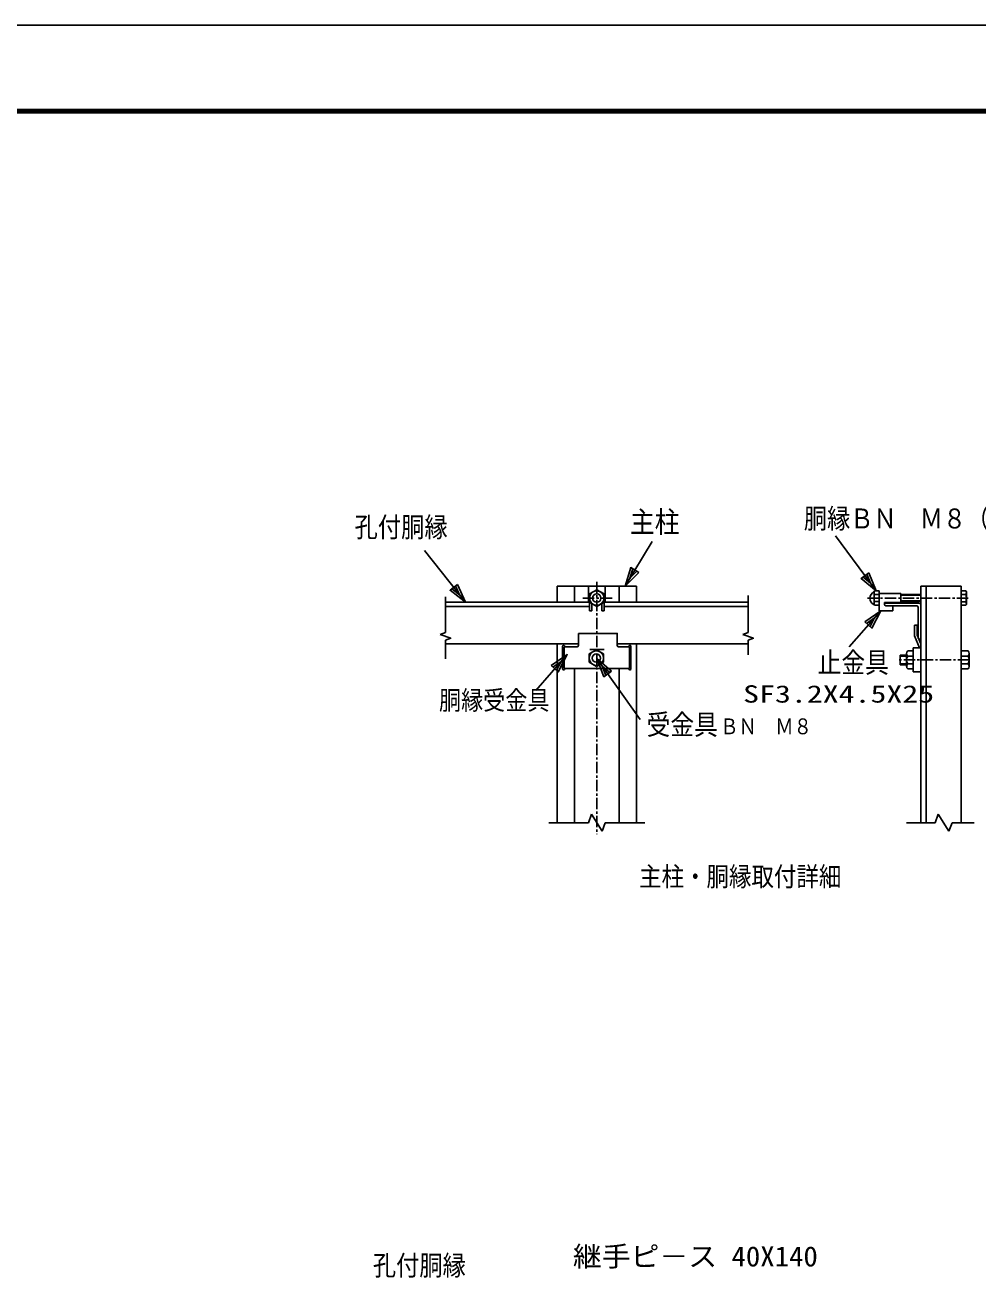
# Model space of a CAD drawing. Units: millimetres, scale not verified. Extents: x -4455 to 4455, y -3150 to 3150.
# Drawn here: x 382 to 2497, y 368 to 3150 of the extents above; entities that cross this region are included whole.
import ezdxf
from ezdxf.enums import TextEntityAlignment as Align

# ---------------------------------------------------------------- set-up
doc = ezdxf.new("R2010")
doc.units = ezdxf.units.MM
doc.header["$LTSCALE"] = 20
doc.linetypes.add('USER2', pattern=[2, 1.25, -0.25, 0.25, -0.25])
for name, color, linetype, lineweight in [('0-0_1', 7, 'Continuous', 25), ('0-1_2', 7, 'Continuous', 25), ('0-2_0', 4, 'Continuous', 25), ('0-4_EXTCNT-LMEC0', 4, 'Continuous', 25), ('0-6_WAKU', 7, 'Continuous', 25)]:
    doc.layers.add(name, color=color, linetype=linetype, lineweight=lineweight)
doc.styles.add('ＭＳ ゴシック', font='')
doc.styles.get('ＭＳ ゴシック').set_extended_font_data('MS Gothic')

# ---------------------------------------------------------------- blocks, each defined once
blk = doc.blocks.new('C12')
at = {"layer": '0-0_1', "color": 4}
blk.add_line((116624.1, 104388.2), (114811.1, 106684), dxfattribs=at)
blk.add_lwpolyline([(116268.3, 105177.6), (116624.1, 104388.2), (115938.7, 104917.3)], close=True, dxfattribs=at)
blk.add_lwpolyline([(116185.9, 105112.5), (116363.8, 104717.8), (116021.1, 104982.3)], dxfattribs=at)
blk = doc.blocks.new('C13')
at = {"layer": '0-0_1', "color": 4}
blk.add_line((123707.5, 105095.7), (124907.8, 107079.9), dxfattribs=at)
blk.add_lwpolyline([(124322, 105705.7), (123707.5, 105095.7), (123962.6, 105923.1)], close=True, dxfattribs=at)
blk.add_lwpolyline([(124232.1, 105760.1), (123924.9, 105455.1), (124052.5, 105868.8)], dxfattribs=at)
blk = doc.blocks.new('C14')
at = {"layer": '0-0_1', "color": 4}
blk.add_line((135061, 104010.5), (133661.3, 102411.8), dxfattribs=at)
blk.add_lwpolyline([(134349.7, 103516.8), (135061, 104010.5), (134665.7, 103240.2)], close=True, dxfattribs=at)
blk.add_lwpolyline([(134428.7, 103447.7), (134784.4, 103694.5), (134586.7, 103309.3)], dxfattribs=at)
blk = doc.blocks.new('C15')
at = {"layer": '0-0_1', "color": 4}
blk.add_line((134851.1, 104894.6), (133050.8, 107334.7), dxfattribs=at)
blk.add_lwpolyline([(134521.3, 105695.2), (134851.1, 104894.6), (134183.4, 105445.9)], close=True, dxfattribs=at)
blk.add_lwpolyline([(134436.8, 105632.9), (134601.7, 105232.6), (134267.9, 105508.2)], dxfattribs=at)

msp = doc.modelspace()

# ---------------------------------------------------------------- linework, layer by layer
at = {"layer": '0-0_1'}
for p, q in [((1739.31, 1903.75), (1563.23, 1903.75)), ((1563.23, 1903.75), (1563.23, 1868.37)), ((1601.8, 1903.75), (1601.8, 1868.37)), ((1632.65, 1868.37), (1632.65, 1903.75)), ((1669.89, 1868.37), (1669.89, 1903.75)), ((1700.75, 1903.75), (1700.75, 1868.37)), ((1739.31, 1903.75), (1739.31, 1868.37)), ((2460.31, 1903.75), (2370.31, 1903.75)), ((2370.31, 1903.75), (2370.31, 1378.75)), ((2382.31, 1903.75), (2382.31, 1378.75)), ((2460.31, 1903.75), (2460.31, 1378.75)), ((1635.14, 1868.37), (1315.32, 1868.37)), ((1635.14, 1886.88), (1635.14, 1849.49)), ((1635.14, 1868.26), (1651.27, 1858.94)), ((1640.14, 1865.37), (1640.14, 1849.49)), ((1651.27, 1858.94), (1667.4, 1868.26)), ((1662.4, 1849.49), (1662.4, 1865.37)), ((1667.4, 1849.49), (1667.4, 1886.88)), ((1987.23, 1868.37), (1667.4, 1868.37)), ((2326.1, 1887.67), (2277.88, 1887.67)), ((2289.94, 1863.55), (2289.94, 1867.57)), ((2326.1, 1867.57), (2289.94, 1867.57)), ((2366.29, 1866.57), (2289.94, 1866.57)), ((2326.1, 1887.67), (2326.1, 1867.57)), ((1635.14, 1858.59), (1315.32, 1858.59)), ((1640.14, 1849.49), (1635.14, 1849.49)), ((1667.4, 1849.49), (1662.4, 1849.49)), ((1987.23, 1858.59), (1667.4, 1858.59)), ((2361.27, 1860.54), (2292.95, 1860.54)), ((2308.02, 1849.49), (2308.02, 1860.54)), ((2364.28, 1857.53), (2364.28, 1789.21)), ((2356.25, 1817.34), (2356.24, 1794.02)), ((2362.27, 1817.34), (2356.24, 1817.34)), ((2362.27, 1817.34), (2362.27, 1795.24)), ((2356.24, 1794.02), (2367.7, 1766.8)), ((2362.27, 1795.23), (2370.31, 1776.13)), ((2370.31, 1786.2), (2367.3, 1786.2)), ((1610.37, 1775.79), (1315.31, 1775.79)), ((1563.23, 1775.79), (1563.23, 1378.75)), ((1650.32, 1762.81), (1634.19, 1753.5)), ((1666.45, 1753.5), (1650.32, 1762.81)), ((1987.23, 1775.79), (1696.79, 1775.79)), ((1739.31, 1775.79), (1739.31, 1378.75)), ((2339.02, 1754.47), (2339.02, 1725.8)), ((2353.69, 1760.14), (2341.42, 1760.14)), ((2353.69, 1766.8), (2353.69, 1713.47)), ((2370.31, 1766.8), (2353.69, 1766.8)), ((2475.28, 1760.14), (2460.35, 1760.14)), ((2477.68, 1754.48), (2477.68, 1725.79)), ((1634.19, 1734.87), (1650.32, 1725.56)), ((1650.32, 1725.56), (1666.45, 1734.87)), ((2339.02, 1750.8), (2324.35, 1750.8)), ((2324.35, 1750.8), (2324.35, 1729.47)), ((2339.02, 1729.47), (2324.35, 1729.47)), ((2353.69, 1748.8), (2341.42, 1748.8)), ((2353.69, 1731.47), (2341.42, 1731.47)), ((2475.26, 1748.8), (2460.35, 1748.8)), ((2475.28, 1731.47), (2460.35, 1731.47)), ((1601.8, 1721.06), (1601.8, 1378.75)), ((1700.75, 1721.06), (1700.75, 1378.75)), ((2353.69, 1720.14), (2341.42, 1720.14)), ((2370.31, 1713.47), (2353.69, 1713.47)), ((2475.32, 1720.14), (2460.35, 1720.14))]:
    msp.add_line(p, q, dxfattribs=at)
at = {"layer": '0-0_1', "color": 4, "linetype": 'USER2'}
for p, q in [((1651.27, 1913.69), (1651.27, 1353.29)), ((1685.51, 1877.57), (1617.56, 1877.57)), ((2475.69, 1877.62), (2252.43, 1877.62)), ((2477.68, 1740.14), (2321.38, 1740.14))]:
    msp.add_line(p, q, dxfattribs=at)
at = {"layer": '0-0_1', "color": 4}
for p, q in [((1315.32, 1880.54), (1315.31, 1816.44)), ((1987.23, 1883.41), (1987.23, 1812.43)), ((1303.57, 1796.9), (1315.31, 1801.17)), ((1975.48, 1796.9), (1987.23, 1801.17)), ((1987.23, 1808.16), (1987.23, 1801.17)), ((1987.23, 1784.07), (1987.23, 1751.81)), ((1651.27, 1743.13), (1747.61, 1607.84)), ((2339.02, 1748.67), (2324.35, 1748.67)), ((2339.02, 1731.6), (2324.35, 1731.6)), ((1632.65, 1378.75), (1639.43, 1397.37)), ((1663.12, 1360.13), (1639.43, 1397.37)), ((2402.42, 1378.75), (2409.2, 1397.37)), ((2432.89, 1360.13), (2409.2, 1397.37)), ((1632.65, 1378.75), (1544.61, 1378.75)), ((1663.12, 1360.13), (1669.89, 1378.75)), ((1757.93, 1378.75), (1669.89, 1378.75)), ((2402.42, 1378.75), (2338.44, 1378.75)), ((2432.89, 1360.13), (2439.67, 1378.75)), ((2489, 1378.75), (2439.67, 1378.75))]:
    msp.add_line(p, q, dxfattribs=at)
at = {"layer": '0-0_1'}
for points in [[(1667.4, 1886.88), (1651.27, 1896.19), (1635.14, 1886.88)], [(2277.88, 1861.55), (2277.88, 1849.49), (2308.02, 1849.49)]]:
    msp.add_lwpolyline(points, dxfattribs=at)
at = {"layer": '0-0_1', "color": 4}
for points in [[(1303.57, 1796.9), (1327.06, 1788.35), (1315.31, 1784.07)], [(1975.48, 1796.9), (1998.97, 1788.35), (1987.23, 1784.07)], [(1679.89, 1711.94), (1663.44, 1726.01), (1671.34, 1705.86)]]:
    msp.add_lwpolyline(points, dxfattribs=at)
msp.add_lwpolyline([(1684.17, 1714.99), (1651.27, 1743.13), (1667.06, 1702.81)], close=True, dxfattribs=at)
at = {"layer": '0-0_1'}
for centre, radius in [((1651.27, 1877.57), 16.13), ((1651.27, 1877.57), 9.31), ((1650.32, 1744.19), 16.13), ((1650.32, 1744.19), 9.31)]:
    msp.add_circle(centre, radius, dxfattribs=at)
for centre, radius, start, end in [((2272.71, 1877.36), 15.29, 113.49934, 245.97135), ((2366.29, 1862.55), 4.02, 0, 90), ((2292.95, 1863.56), 3.01, 180.01749, 270), ((2361.27, 1857.53), 3.01, 0, 90), ((2367.3, 1789.18), 3.01, 179.99992, 270), ((2346.73, 1754.49), 7.75, 133.23149, 226.94679), ((2469.97, 1754.49), 7.75, 313.05395, 46.76926), ((2355.97, 1740.09), 16.94, 149.07794, 210.64148), ((2347.22, 1725.76), 8.14, 135.46316, 224.1324), ((2460.73, 1740.09), 16.94, 329.3584, 30.92194), ((2469.48, 1725.76), 8.14, 315.86685, 44.53607)]:
    msp.add_arc(centre, radius, start, end, dxfattribs=at)
at = {"layer": '0-1_2'}
for p, q in [((2266.62, 1891.54), (2267.87, 1893.7)), ((2277.88, 1893.7), (2267.87, 1893.7)), ((2277.88, 1893.7), (2277.88, 1861.55)), ((2460.31, 1893.7), (2460.31, 1861.42)), ((2460.31, 1893.7), (2470.36, 1893.7)), ((2471.61, 1891.53), (2470.36, 1893.7)), ((2266.62, 1891.54), (2266.62, 1863.7)), ((2277.88, 1885.66), (2267.76, 1885.66)), ((2277.88, 1869.58), (2267.87, 1869.58)), ((2277.88, 1885.66), (2277.88, 1869.58)), ((2370.31, 1885.66), (2326.1, 1885.66)), ((2370.31, 1869.58), (2326.1, 1869.58)), ((2460.31, 1885.63), (2470.36, 1885.63)), ((2460.31, 1869.49), (2470.36, 1869.49)), ((2471.61, 1891.53), (2471.61, 1863.58)), ((2266.62, 1863.7), (2267.87, 1861.55)), ((2277.88, 1861.55), (2267.87, 1861.55)), ((2460.31, 1861.42), (2470.36, 1861.42)), ((2471.61, 1863.58), (2470.36, 1861.42)), ((2460.35, 1753.04), (2460.35, 1727.21))]:
    msp.add_line(p, q, dxfattribs=at)
at = {"layer": '0-1_2', "color": 4}
for p, q in [((2370.31, 1884.05), (2326.1, 1884.05)), ((2370.31, 1871.19), (2326.1, 1871.19))]:
    msp.add_line(p, q, dxfattribs=at)
at = {"layer": '0-1_2'}
for centre, radius, start, end in [((2281.16, 1891.54), 14.61, 179.99992, 203.62862), ((2281.16, 1863.7), 14.53, 156.03488, 179.99992), ((2295.62, 1877.86), 28.93, 164.30701, 196.61107), ((2444.99, 1877.55), 26.62, 342.35559, 17.65405), ((2457.02, 1891.53), 14.59, 336.1131, 0), ((2457.02, 1863.58), 14.59, 0, 23.88546)]:
    msp.add_arc(centre, radius, start, end, dxfattribs=at)
at = {"layer": '0-2_0', "color": 7}
for p, q in [((1610.37, 1799.13), (1610.37, 1772)), ((1575.36, 1719.93), (1575.36, 1770.33)), ((1578.09, 1772.33), (1577.36, 1772.33)), ((1577.36, 1772.33), (1578.09, 1772.33)), ((1578.56, 1767), (1578.56, 1723.06)), ((1580.09, 1769), (1580.09, 1770.33)), ((1607.37, 1769), (1580.56, 1769)), ((1634.19, 1753.5), (1634.19, 1734.87)), ((1635.54, 1763.55), (1667.35, 1763.55)), ((1635.54, 1763.55), (1635.54, 1763.5)), ((1635.54, 1763.5), (1667.35, 1763.5)), ((1666.45, 1753.5), (1666.45, 1734.87)), ((1667.35, 1763.55), (1667.35, 1763.5)), ((1722.43, 1769), (1699.79, 1769)), ((1722.43, 1768.95), (1722.43, 1769)), ((1722.46, 1769), (1722.46, 1770.33)), ((1723.98, 1767), (1723.98, 1723.06)), ((1725.18, 1772.33), (1724.46, 1772.33)), ((1724.46, 1772.33), (1725.18, 1772.33)), ((1727.18, 1719.93), (1727.18, 1770.33)), ((1577.34, 1718.21), (1578.09, 1718.21)), ((1580.09, 1720.21), (1580.09, 1721.06)), ((1722.46, 1720.21), (1722.46, 1721.06)), ((1725.2, 1718.21), (1724.46, 1718.21))]:
    msp.add_line(p, q, dxfattribs=at)
for points in [[(1696.79, 1772), (1696.79, 1799.13), (1610.37, 1799.13)], [(1580.56, 1721.06), (1722.43, 1721.06), (1722.43, 1721.11)]]:
    msp.add_lwpolyline(points, dxfattribs=at)
for centre, radius, start, end in [((1577.36, 1770.33), 2, 90, 180), ((1578.09, 1770.33), 2, 0, 90), ((1580.56, 1767), 2, 90, 180), ((1607.37, 1772), 3, 270, 0), ((1699.79, 1772), 3, 180, 270), ((1721.98, 1767), 2, 0, 90), ((1724.46, 1770.33), 2, 90, 180), ((1725.18, 1770.33), 2, 0, 90), ((1577.34, 1720.21), 2, 188.18645, 270), ((1578.09, 1720.21), 2, 270, 0), ((1580.56, 1723.06), 2, 180, 270), ((1721.98, 1723.06), 2, 270, 0), ((1724.46, 1720.21), 2, 180, 270), ((1725.2, 1720.21), 2, 270, 351.81355)]:
    msp.add_arc(centre, radius, start, end, dxfattribs=at)
at = {"layer": '0-4_EXTCNT-LMEC0'}
for p, q in [((1315.31, 1816.44), (1315.31, 1801.17)), ((1987.23, 1812.43), (1987.23, 1808.16)), ((1315.31, 1784.07), (1315.31, 1742.38))]:
    msp.add_line(p, q, dxfattribs=at)
at = {"layer": '0-6_WAKU', "color": 3}
msp.add_lwpolyline([(-4455.12, 3150.01), (4454.88, 3150.01), (4454.88, -3149.99), (-4455.12, -3149.99)], close=True, dxfattribs=at)
at = {"layer": '0-6_WAKU'}
for points in [[(-4155.12, 2962.51), (4154.88, 2962.51), (4154.88, -2962.49), (-4155.12, -2962.49)], [(-4153.24, 2960.64), (4153.01, 2960.64), (4153.01, -2960.61), (-4153.24, -2960.61)], [(-4151.37, 2958.76), (4151.13, 2958.76), (4151.13, -2958.74), (-4151.37, -2958.74)], [(-4149.49, 2956.89), (4149.26, 2956.89), (4149.26, -2956.86), (-4149.49, -2956.86)], [(-4147.62, 2955.01), (4147.38, 2955.01), (4147.38, -2954.99), (-4147.62, -2954.99)]]:
    msp.add_lwpolyline(points, close=True, dxfattribs=at)

# ---------------------------------------------------------------- block references
at = {"layer": '0-2_0', "xscale": 0.05, "yscale": 0.05}
for name, p in [('C15', (-4471.37, -3351.03)), ('C12', (-4471.37, -3351.03)), ('C13', (-4471.37, -3351.03)), ('C14', (-4471.37, -3351.03)), ('C14', (-5167.39, -3448.36))]:
    msp.add_blockref(name, p, dxfattribs=at)

# ---------------------------------------------------------------- texts
at = {"layer": '0-0_1', "color": 4, "style": 'ＭＳ ゴシック'}
for s, height, width, p in [('孔付胴縁', 44.57, 0.85, (1113.61, 1999.53)), ('主柱', 47.36, 0.85, (1724.97, 2008.85)), ('胴縁ＢＮ\u3000Ｍ８（袋ナット）', 44.37, 0.85, (2110.96, 2018.74)), ('止金具', 45.45, 0.85, (2141.45, 1698.05)), ('胴縁受金具', 42.29, 0.85, (1301.12, 1616.79)), ('受金具', 45.45, 0.85, (1761.92, 1560.25)), ('ＢＮ\u3000Ｍ８', 35.18, 0.85, (1924.96, 1564.48)), ('主柱・胴縁取付詳細', 43.02, 0.85, (1745.14, 1224.71)), ('孔付胴縁', 44.5, 0.85, (1154.16, 360.05)), ('継手ピ－ス 40X140', 44.7, 1.05, (1598.22, 379.84))]:
    msp.add_text(s, height=height, dxfattribs=dict(at, width=width)).set_placement(p, align=Align.BOTTOM_LEFT)
at = {"layer": '0-4_EXTCNT-LMEC0', "style": 'ＭＳ ゴシック', "width": 1.35}
msp.add_text('SF3.2X4.5X25', height=38.48, dxfattribs=at).set_placement((1976.01, 1633.81), align=Align.BOTTOM_LEFT)

doc.saveas('drawing.dxf')
